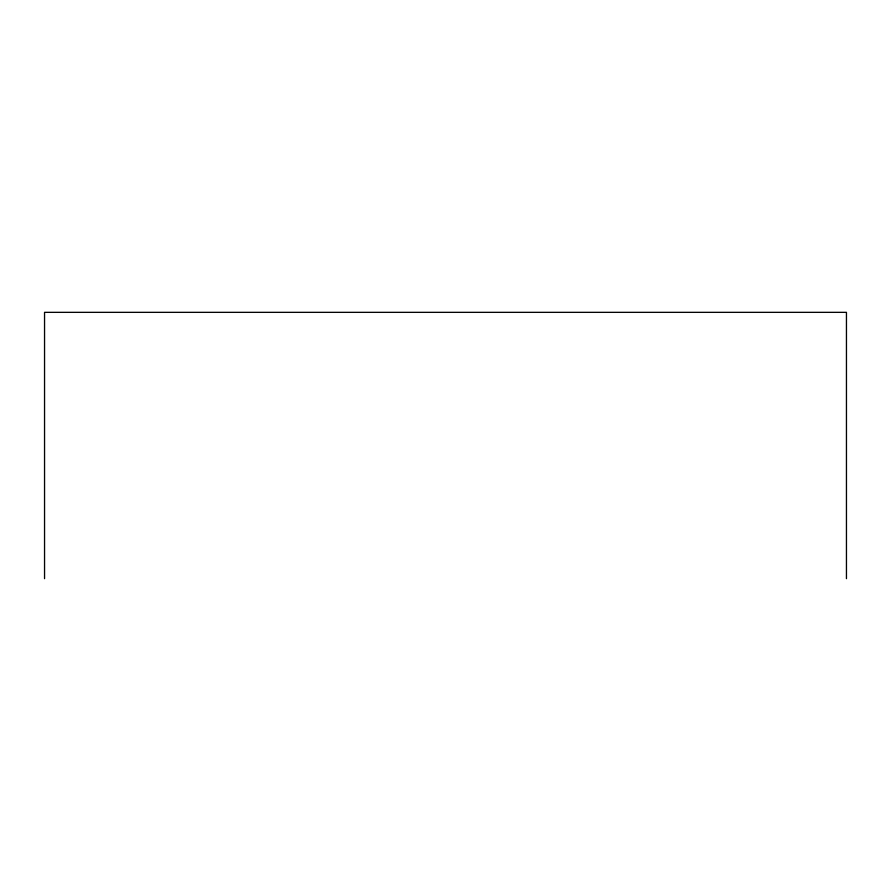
<?xml version="1.0" encoding="UTF-8"?>
<svg xmlns="http://www.w3.org/2000/svg" width="891" height="891" viewBox="0 0 891 891"><rect width="100%" height="100%" fill="white"/><g stroke="black" fill="none" stroke-linecap="round" stroke-linejoin="round"><path stroke-width="1.34" d="M846.45 578.66L846.45 312.34L44.55 312.34L44.55 578.66"/></g></svg>
